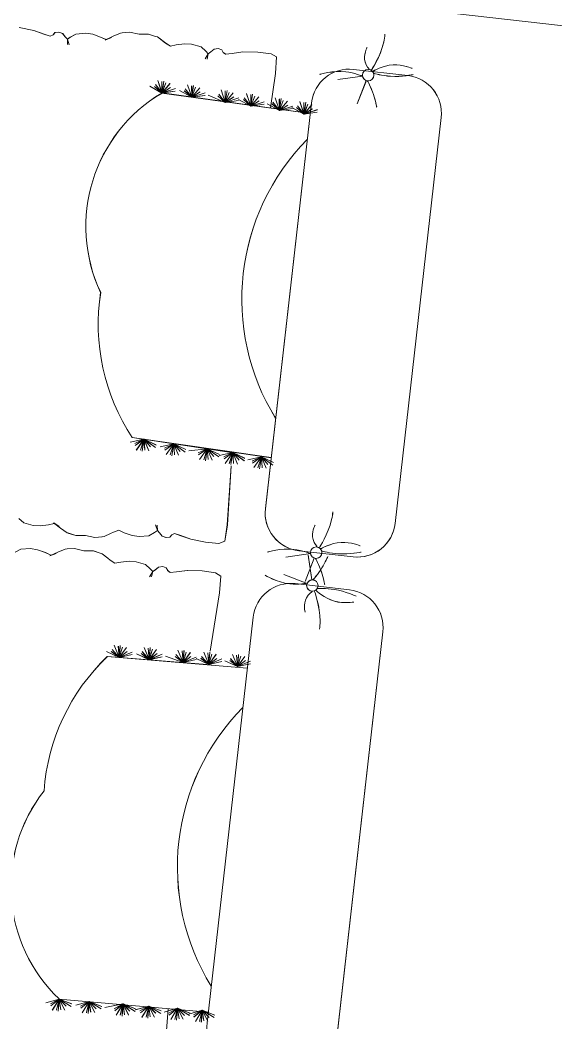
# Model space of a CAD drawing. Header units: millimetres. Extents: x 26282 to 30760, y 1404 to 4574.
# Drawn here: x 29491.4 to 29562, y 3556.4 to 3688.5 of the extents above; entities that cross this region are included whole.
import ezdxf

# ---------------------------------------------------------------- set-up
doc = ezdxf.new("R2010")
doc.units = ezdxf.units.MM
doc.header["$LTSCALE"] = 0.25
doc.layers.add('AB-DUV', color=4, linetype='Continuous', lineweight=50)
doc.layers.add('FURNITURE (3RDF)', color=43, linetype='Continuous', lineweight=20)

# ---------------------------------------------------------------- blocks, each defined once
blk = doc.blocks.new('A$C266E249E')
for p, q in [((141.2, 99.1), (94.6, 71.5)), ((94.2, 58.9), (141.2, 31.3))]:
    blk.add_line(p, q)
blk.add_circle((83.8, 65.6), 12.4)
for points, knots in [([(94.8, 71.2), (94.8, 71.2), (104, 88), (117.3, 101.4), (137.4, 121.6), (165.1, 131.9), (165.1, 131.9)], [0, 0, 0, 0, 1, 1, 1, 2, 2, 2, 2]), ([(71.2, 69.8), (71.2, 69.8), (38.7, 79.9), (12.9, 100.7), (8.3, 104.4), (4.1, 108.3), (0.2, 112.2)], [0, 0, 0, 0, 1, 1, 1, 1.244035, 1.244035, 1.244035, 1.244035]), ([(74, 74.2), (74, 74.2), (74.6, 83.5), (71.2, 91.8), (65.2, 106.7), (48.5, 113.6), (48.5, 113.6)], [0, 0, 0, 0, 1, 1, 1, 2, 2, 2, 2]), ([(70.5, 65.6), (70.5, 65.6), (46.5, 62.6), (27.7, 49.3), (10.4, 37), (0, 17.6), (0, 17.6)], [0, 0, 0, 0, 1, 1, 1, 2, 2, 2, 2]), ([(71.6, 60.4), (71.6, 60.4), (60.9, 45.7), (47.5, 33.4), (29.3, 16.9), (6.9, 5.7), (6.9, 5.7)], [0, 0, 0, 0, 1, 1, 1, 2, 2, 2, 2]), ([(92.6, 56.9), (92.6, 56.9), (95.3, 40.8), (100.8, 25.6), (105.6, 12.4), (112.3, 0), (112.3, 0)], [0, 0, 0, 0, 1, 1, 1, 2, 2, 2, 2])]:
    blk.add_open_spline(points, degree=3, knots=knots)
blk = doc.blocks.new('A$C4A193E75')
for p, q in [((78.1, 158.17), (199, 158.17)), ((172.03, 149.99), (173.18, 150.68)), ((173.47, 150.72), (173.18, 150.68)), ((173.47, 150.72), (174.4, 150.89)), ((174.4, 150.89), (175.64, 150.75)), ((176.91, 150.87), (175.64, 150.75)), ((177.86, 150.68), (176.91, 150.87)), ((178.09, 150.63), (177.86, 150.68)), ((179, 150.12), (178.09, 150.63)), ((139.86, 149.34), (147.06, 149.34)), ((157.2, 147.64), (157.32, 149.83)), ((157.32, 149.83), (158.08, 150.17)), ((158.08, 150.17), (159.83, 150.19)), ((159.83, 150.19), (161.79, 149.98)), ((161.79, 149.98), (163.17, 149.63)), ((163.17, 149.63), (164.01, 149.42)), ((164.01, 149.42), (164.36, 149.63)), ((164.36, 149.63), (164.59, 149.96)), ((164.59, 149.96), (165.07, 150.07)), ((165.07, 150.07), (165.6, 149.93)), ((165.6, 149.93), (165.98, 149.5)), ((165.98, 149.5), (166.3, 149.23)), ((166.3, 149.23), (166.66, 149.54)), ((166.3, 149.23), (166.61, 148.52)), ((166.37, 148.52), (166.3, 149.23)), ((166.66, 149.54), (167.34, 150.01)), ((167.34, 150.01), (168.62, 150.23)), ((168.62, 150.23), (169.55, 150.18)), ((170.61, 149.92), (169.55, 150.18)), ((171.36, 149.67), (170.61, 149.92)), ((171.36, 149.67), (172.03, 149.99)), ((179.99, 149.47), (179, 150.12)), ((179.22, 149.91), (179.99, 149.47)), ((179.22, 149.91), (179.89, 149.58)), ((179.89, 149.58), (180.64, 149.82)), ((180.64, 149.82), (181.71, 150.06)), ((181.71, 150.06), (182.64, 150.09)), ((182.64, 150.09), (183.92, 149.84)), ((183.92, 149.84), (184.59, 149.35)), ((184.59, 149.35), (184.95, 149.03)), ((184.95, 149.03), (185.27, 149.3)), ((185.27, 149.3), (185.65, 149.72)), ((185.65, 149.72), (186.18, 149.85)), ((186.18, 149.85), (186.67, 149.73)), ((186.67, 149.73), (186.89, 149.4)), ((186.89, 149.4), (187.24, 149.18)), ((187.24, 149.18), (188.08, 149.37)), ((188.08, 149.37), (189.46, 149.69)), ((189.46, 149.69), (191.42, 149.86)), ((184.95, 149.03), (184.63, 148.33)), ((184.86, 148.33), (184.95, 149.03)), ((157.36, 143.06), (157.2, 147.64)), ((134.86, 90.57), (134.86, 144.34)), ((152.87, 142.75), (151.97, 144.11)), ((152.06, 144.34), (152.06, 90.57)), ((152.87, 142.75), (152.52, 144.13)), ((152.87, 142.75), (152.82, 144.34)), ((152.87, 142.75), (152.83, 144.07)), ((152.87, 142.75), (153.61, 144.32)), ((152.87, 142.75), (153.06, 144.25)), ((156.14, 142.86), (155.24, 144.22)), ((156.14, 142.86), (155.78, 144.24)), ((156.14, 142.86), (156.08, 144.45)), ((156.14, 142.86), (156.09, 144.19)), ((156.14, 142.86), (156.87, 144.44)), ((156.14, 142.86), (156.32, 144.37)), ((159.94, 143), (159.04, 144.36)), ((159.94, 143), (159.59, 144.38)), ((159.94, 143), (159.89, 144.59)), ((159.94, 143), (159.9, 144.33)), ((159.94, 143), (160.68, 144.58)), ((159.94, 143), (160.13, 144.51)), ((159.94, 143), (160.93, 144.01)), ((163.34, 143.11), (162.33, 143.95)), ((163.34, 143.11), (162.44, 144.47)), ((163.34, 143.11), (162.98, 144.49)), ((163.34, 143.11), (163.28, 144.7)), ((163.34, 143.11), (163.29, 144.43)), ((163.34, 143.11), (164.07, 144.68)), ((163.34, 143.11), (163.53, 144.61)), ((163.34, 143.11), (164.32, 144.12)), ((167.81, 143.29), (166.12, 144.08)), ((167.81, 143.29), (166.79, 144.13)), ((167.81, 143.29), (166.91, 144.65)), ((167.81, 143.29), (167.45, 144.67)), ((167.81, 143.29), (167.75, 144.88)), ((167.81, 143.29), (167.76, 144.61)), ((167.81, 143.29), (168.54, 144.86)), ((167.81, 143.29), (167.99, 144.79)), ((167.81, 143.29), (168.79, 144.3)), ((167.81, 143.29), (168.88, 144.04)), ((167.81, 143.29), (169.5, 143.99)), ((171.76, 143.41), (170.08, 144.19)), ((171.76, 143.41), (170.75, 144.24)), ((171.76, 143.41), (170.86, 144.77)), ((171.76, 143.41), (171.41, 144.79)), ((171.76, 143.41), (171.71, 145)), ((171.76, 143.41), (171.72, 144.73)), ((171.76, 143.41), (172.5, 144.98)), ((171.76, 143.41), (171.95, 144.91)), ((171.76, 143.41), (172.75, 144.42)), ((171.76, 143.41), (172.84, 144.16)), ((171.76, 143.41), (173.46, 144.11)), ((152.87, 142.75), (151.17, 143.2)), ((152.87, 142.75), (151.19, 143.54)), ((152.87, 142.75), (151.86, 143.59)), ((152.06, 142.93), (171.76, 143.41)), ((152.87, 142.75), (153.86, 143.76)), ((152.87, 142.75), (153.95, 143.5)), ((152.87, 142.75), (154.57, 143.45)), ((156.14, 142.86), (154.44, 143.31)), ((156.14, 142.86), (154.45, 143.65)), ((156.14, 142.86), (155.12, 143.7)), ((156.14, 142.86), (157.12, 143.87)), ((156.14, 142.86), (157.21, 143.62)), ((156.14, 142.86), (157.84, 143.56)), ((159.94, 143), (158.24, 143.45)), ((159.94, 143), (158.26, 143.79)), ((159.94, 143), (158.93, 143.84)), ((159.94, 143), (161.02, 143.76)), ((159.94, 143), (161.64, 143.7)), ((163.34, 143.11), (161.64, 143.56)), ((163.34, 143.11), (161.65, 143.9)), ((163.34, 143.11), (164.41, 143.86)), ((163.34, 143.11), (165.68, 143.83)), ((167.81, 143.29), (166.1, 143.74)), ((171.76, 143.41), (170.06, 143.86)), ((152.06, 97.33), (170.55, 97.9)), ((157.36, 97.43), (170.55, 97.9)), ((168.98, 97.84), (167.32, 97.27)), ((168.98, 97.84), (167.35, 96.94)), ((168.98, 97.84), (168.03, 96.94)), ((168.98, 97.84), (168.18, 96.42)), ((168.98, 97.84), (168.72, 96.44)), ((168.98, 97.84), (169.03, 96.52)), ((168.98, 97.84), (169.04, 96.25)), ((168.98, 97.84), (170.04, 96.9)), ((168.98, 97.84), (170.73, 97.27)), ((168.98, 97.84), (169.82, 96.32)), ((168.98, 97.84), (169.27, 96.36)), ((168.98, 97.84), (170.1, 97.17)), ((153.35, 97.28), (151.69, 96.71)), ((153.35, 97.28), (151.73, 96.38)), ((153.35, 97.28), (152.4, 96.38)), ((153.35, 97.28), (152.55, 95.86)), ((153.35, 97.28), (153.1, 95.88)), ((153.35, 97.28), (153.4, 95.96)), ((153.35, 97.28), (153.41, 95.69)), ((153.35, 97.28), (154.41, 96.34)), ((153.35, 97.28), (155.1, 96.71)), ((153.35, 97.28), (154.19, 95.76)), ((153.35, 97.28), (153.65, 95.8)), ((153.35, 97.28), (154.48, 96.61)), ((157.16, 97.41), (155.5, 96.85)), ((157.16, 97.41), (155.53, 96.51)), ((157.16, 97.41), (156.21, 96.51)), ((157.16, 97.41), (156.36, 95.99)), ((157.16, 97.41), (156.91, 96.01)), ((157.16, 97.41), (157.21, 96.09)), ((157.16, 97.41), (157.22, 95.82)), ((157.16, 97.41), (158.22, 96.47)), ((157.16, 97.41), (158.91, 96.84)), ((157.16, 97.41), (158, 95.89)), ((157.16, 97.41), (157.45, 95.93)), ((157.16, 97.41), (158.28, 96.74)), ((160.56, 97.54), (158.89, 96.98)), ((160.56, 97.54), (158.93, 96.64)), ((160.56, 97.54), (159.61, 96.64)), ((160.56, 97.54), (159.75, 96.12)), ((160.56, 97.54), (160.3, 96.14)), ((160.56, 97.54), (160.6, 96.22)), ((160.56, 97.54), (160.61, 95.96)), ((160.56, 97.54), (161.61, 96.6)), ((160.56, 97.54), (162.94, 96.99)), ((160.56, 97.54), (161.4, 96.03)), ((160.56, 97.54), (160.85, 96.06)), ((160.56, 97.54), (161.68, 96.87)), ((165.02, 97.68), (163.36, 97.11)), ((165.02, 97.68), (163.4, 96.78)), ((165.02, 97.68), (164.07, 96.78)), ((165.02, 97.68), (164.22, 96.26)), ((165.02, 97.68), (164.77, 96.28)), ((165.02, 97.68), (166.15, 97)), ((165.02, 97.68), (165.32, 96.19)), ((165.02, 97.68), (165.86, 96.16)), ((165.02, 97.68), (166.77, 97.1)), ((165.02, 97.68), (166.08, 96.74)), ((165.02, 97.68), (165.08, 96.09)), ((165.02, 97.68), (165.07, 96.36)), ((156.8, 87.89), (157.18, 95.67)), ((156.89, 85.7), (156.8, 87.89)), ((163.59, 85.97), (162.74, 85.78)), ((163.93, 85.75), (163.59, 85.97)), ((165.56, 85.85), (165.18, 85.43)), ((165.88, 86.11), (165.56, 85.85)), ((166.2, 86.82), (165.88, 86.11)), ((165.88, 86.11), (165.97, 86.81)), ((166.24, 85.79), (165.88, 86.11)), ((147.06, 85.57), (139.86, 85.57)), ((157.65, 85.34), (156.89, 85.7)), ((159.4, 85.29), (157.65, 85.34)), ((161.36, 85.46), (159.4, 85.29)), ((162.74, 85.78), (161.36, 85.46)), ((164.16, 85.42), (163.93, 85.75)), ((164.64, 85.3), (164.16, 85.42)), ((165.18, 85.43), (164.64, 85.3)), ((166.91, 85.3), (166.24, 85.79)), ((168.19, 85.06), (166.91, 85.3)), ((169.12, 85.09), (168.19, 85.06)), ((170.18, 85.33), (169.12, 85.09)), ((170.94, 85.57), (170.18, 85.33)), ((171.6, 85.24), (170.94, 85.57)), ((171.95, 85.03), (171.6, 85.24)), ((171.95, 85.03), (172.74, 84.52)), ((172.74, 84.52), (173.03, 84.47)), ((177.65, 84.47), (178.57, 84.96)), ((178.57, 84.96), (179.56, 85.59)), ((178.79, 85.16), (179.56, 85.59)), ((179.47, 85.48), (178.79, 85.16)), ((179.47, 85.48), (180.21, 85.22)), ((180.21, 85.22), (181.27, 84.96)), ((182.21, 84.91), (181.27, 84.96)), ((183.49, 85.13), (182.21, 84.91)), ((184.17, 85.61), (183.49, 85.13)), ((173.03, 84.47), (173.95, 84.28)), ((173.95, 84.28), (175.2, 84.4)), ((176.46, 84.25), (175.2, 84.4)), ((177.42, 84.42), (176.46, 84.25)), ((177.42, 84.42), (177.65, 84.47)), ((171.95, 81.74), (172.74, 82.25)), ((172.74, 82.25), (173.03, 82.3)), ((173.03, 82.3), (173.95, 82.49)), ((173.95, 82.49), (175.2, 82.37)), ((176.46, 82.52), (175.2, 82.37)), ((177.42, 82.35), (176.46, 82.52)), ((177.42, 82.35), (177.65, 82.3)), ((177.65, 82.3), (178.57, 81.81)), ((147.06, 81.2), (139.86, 81.2)), ((156.89, 81.08), (156.8, 78.88)), ((157.65, 81.43), (156.89, 81.08)), ((159.4, 81.48), (157.65, 81.43)), ((161.36, 81.31), (159.4, 81.48)), ((162.74, 80.99), (161.36, 81.31)), ((163.59, 80.8), (162.74, 80.99)), ((163.93, 81.02), (163.59, 80.8)), ((164.16, 81.35), (163.93, 81.02)), ((164.64, 81.47), (164.16, 81.35)), ((165.18, 81.34), (164.64, 81.47)), ((165.56, 80.93), (165.18, 81.34)), ((165.88, 80.66), (165.56, 80.93)), ((166.24, 80.98), (165.88, 80.66)), ((165.88, 80.66), (165.97, 79.96)), ((166.2, 79.95), (165.88, 80.66)), ((166.91, 81.47), (166.24, 80.98)), ((168.19, 81.71), (166.91, 81.47)), ((169.12, 81.68), (168.19, 81.71)), ((170.18, 81.44), (169.12, 81.68)), ((170.94, 81.2), (170.18, 81.44)), ((171.6, 81.54), (170.94, 81.2)), ((171.95, 81.74), (171.6, 81.54)), ((178.57, 81.81), (179.56, 81.18)), ((179.47, 81.29), (178.79, 81.61)), ((178.79, 81.61), (179.56, 81.18)), ((179.47, 81.29), (180.21, 81.55)), ((180.21, 81.55), (181.27, 81.81)), ((182.21, 81.86), (181.27, 81.81)), ((183.49, 81.64), (182.21, 81.86)), ((184.17, 81.16), (183.49, 81.64)), ((156.8, 78.88), (157.18, 71.1)), ((134.86, 76.2), (134.86, 22.43)), ((152.06, 22.43), (152.06, 76.2)), ((153.35, 69.49), (151.69, 70.06)), ((153.35, 69.49), (151.73, 70.39)), ((153.35, 69.49), (152.4, 70.39)), ((153.35, 69.49), (152.55, 70.91)), ((153.35, 69.49), (153.1, 70.89)), ((153.35, 69.49), (153.41, 71.08)), ((153.35, 69.49), (154.19, 71.01)), ((153.35, 69.49), (153.65, 70.97)), ((153.35, 69.49), (153.4, 70.81)), ((153.35, 69.49), (154.41, 70.43)), ((153.35, 69.49), (154.48, 70.17)), ((153.35, 69.49), (155.1, 70.07)), ((157.16, 69.36), (155.53, 70.26)), ((157.16, 69.36), (156.21, 70.26)), ((157.16, 69.36), (156.36, 70.78)), ((157.16, 69.36), (156.91, 70.76)), ((157.16, 69.36), (157.22, 70.95)), ((157.16, 69.36), (158, 70.88)), ((157.16, 69.36), (157.45, 70.84)), ((157.16, 69.36), (157.21, 70.68)), ((157.16, 69.36), (158.22, 70.3)), ((157.16, 69.36), (158.28, 70.03)), ((160.56, 69.23), (158.93, 70.13)), ((160.56, 69.23), (159.61, 70.13)), ((160.56, 69.23), (159.75, 70.65)), ((160.56, 69.23), (160.3, 70.63)), ((160.56, 69.23), (160.61, 70.82)), ((160.56, 69.23), (161.4, 70.75)), ((160.56, 69.23), (160.85, 70.71)), ((160.56, 69.23), (160.6, 70.55)), ((160.56, 69.23), (161.61, 70.17)), ((165.02, 69.09), (163.4, 69.99)), ((165.02, 69.09), (164.07, 70)), ((165.02, 69.09), (164.22, 70.51)), ((165.02, 69.09), (164.77, 70.49)), ((165.02, 69.09), (165.08, 70.68)), ((165.02, 69.09), (165.86, 70.61)), ((165.02, 69.09), (165.32, 70.58)), ((165.02, 69.09), (165.07, 70.41)), ((165.02, 69.09), (166.08, 70.03)), ((168.98, 68.93), (168.18, 70.35)), ((168.98, 68.93), (168.72, 70.33)), ((168.98, 68.93), (169.04, 70.52)), ((168.98, 68.93), (169.82, 70.45)), ((168.98, 68.93), (169.27, 70.41)), ((168.98, 68.93), (169.03, 70.25)), ((152.06, 69.44), (170.55, 68.87)), ((157.16, 69.36), (155.5, 69.93)), ((157.16, 69.36), (158.91, 69.93)), ((157.36, 69.34), (170.55, 68.87)), ((160.56, 69.23), (158.89, 69.79)), ((160.56, 69.23), (161.68, 69.9)), ((160.56, 69.23), (162.94, 69.78)), ((165.02, 69.09), (163.36, 69.66)), ((165.02, 69.09), (166.15, 69.77)), ((165.02, 69.09), (166.77, 69.67)), ((168.98, 68.93), (167.32, 69.5)), ((168.98, 68.93), (167.35, 69.83)), ((168.98, 68.93), (168.03, 69.83)), ((168.98, 68.93), (170.04, 69.87)), ((168.98, 68.93), (170.1, 69.61)), ((168.98, 68.93), (170.73, 69.51)), ((152.87, 24.02), (151.17, 23.57)), ((152.87, 24.02), (151.19, 23.23)), ((152.87, 24.02), (151.86, 23.18)), ((152.87, 24.02), (151.97, 22.66)), ((152.06, 23.84), (171.76, 23.36)), ((152.87, 24.02), (152.52, 22.64)), ((152.87, 24.02), (152.82, 22.43)), ((152.87, 24.02), (152.83, 22.7)), ((152.87, 24.02), (153.95, 23.27)), ((152.87, 24.02), (153.06, 22.52)), ((152.87, 24.02), (153.61, 22.45)), ((152.87, 24.02), (154.57, 23.32)), ((152.87, 24.02), (153.86, 23.01)), ((156.14, 23.91), (154.44, 23.46)), ((156.14, 23.91), (154.45, 23.12)), ((156.14, 23.91), (155.12, 23.07)), ((156.14, 23.91), (155.24, 22.55)), ((156.14, 23.91), (155.78, 22.53)), ((156.14, 23.91), (156.08, 22.32)), ((156.14, 23.91), (156.09, 22.58)), ((156.14, 23.91), (157.12, 22.9)), ((156.14, 23.91), (157.84, 23.21)), ((156.14, 23.91), (156.87, 22.33)), ((156.14, 23.91), (156.32, 22.4)), ((156.14, 23.91), (157.21, 23.15)), ((159.94, 23.77), (158.24, 23.32)), ((159.94, 23.77), (158.26, 22.98)), ((159.94, 23.77), (158.93, 22.93)), ((159.94, 23.77), (159.04, 22.41)), ((159.94, 23.77), (159.59, 22.39)), ((159.94, 23.77), (159.89, 22.18)), ((159.94, 23.77), (159.9, 22.44)), ((159.94, 23.77), (160.93, 22.76)), ((159.94, 23.77), (161.64, 23.07)), ((159.94, 23.77), (160.68, 22.19)), ((159.94, 23.77), (160.13, 22.26)), ((159.94, 23.77), (161.02, 23.01)), ((157.36, 23.71), (157.2, 19.13)), ((163.34, 23.66), (161.64, 23.21)), ((163.34, 23.66), (161.65, 22.87)), ((163.34, 23.66), (162.33, 22.82)), ((163.34, 23.66), (162.44, 22.3)), ((163.34, 23.66), (162.98, 22.28)), ((163.34, 23.66), (163.28, 22.07)), ((163.34, 23.66), (163.29, 22.34)), ((163.34, 23.66), (164.32, 22.65)), ((163.34, 23.66), (165.68, 22.94)), ((163.34, 23.66), (164.07, 22.09)), ((163.34, 23.66), (163.53, 22.16)), ((163.34, 23.66), (164.41, 22.91)), ((167.81, 23.48), (166.1, 23.03)), ((167.81, 23.48), (166.12, 22.69)), ((167.81, 23.48), (166.79, 22.64)), ((167.81, 23.48), (166.91, 22.12)), ((167.81, 23.48), (167.45, 22.1)), ((167.81, 23.48), (167.75, 21.89)), ((167.81, 23.48), (167.76, 22.16)), ((167.81, 23.48), (168.88, 22.73)), ((167.81, 23.48), (167.99, 21.98)), ((167.81, 23.48), (168.54, 21.91)), ((167.81, 23.48), (169.5, 22.78)), ((167.81, 23.48), (168.79, 22.47)), ((171.76, 23.36), (170.06, 22.91)), ((171.76, 23.36), (170.08, 22.58)), ((171.76, 23.36), (170.75, 22.53)), ((171.76, 23.36), (170.86, 22)), ((171.76, 23.36), (171.41, 21.98)), ((171.76, 23.36), (171.71, 21.77)), ((171.76, 23.36), (171.72, 22.04)), ((171.76, 23.36), (172.75, 22.35)), ((171.76, 23.36), (173.46, 22.66)), ((171.76, 23.36), (172.5, 21.79)), ((171.76, 23.36), (171.95, 21.86)), ((171.76, 23.36), (172.84, 22.61))]:
    blk.add_line(p, q)
for centre, radius, start, end in [((139.86, 144.34), 5, 90, 180), ((147.06, 144.34), 5, 0, 90), ((159.5, 127.13), 20.38, 328.271, 53.0046), ((128.54, 121.01), 29.91, 321.8469, 38.1531), ((149.81, 115.26), 27.05, 320.0638, 2.4534), ((139.86, 90.57), 5, 180, 270), ((147.06, 90.57), 5, 270, 0), ((139.86, 76.2), 5, 90, 180), ((147.06, 76.2), 5, 0, 90), ((149.81, 51.51), 27.05, 357.5466, 39.9362), ((128.54, 45.76), 29.91, 321.8469, 38.1531), ((159.5, 39.64), 20.38, 306.9954, 31.729), ((147.06, 22.43), 5, 270, 0)]:
    blk.add_arc(centre, radius, start, end)
at = {"yscale": 0.0607998452222824, "zscale": 0.0607998452222824}
for p, xscale, rotation in [((138.63, 149.6), 0.0607998452222824, 315.0000000000002), ((138.35, 86.35), 0.0607998452222824, 315.0000000000002), ((138.35, 80.42), -0.0607998452222824, 224.9999999999999), ((138.63, 17.18), -0.0607998452222824, 224.9999999999999)]:
    blk.add_blockref('A$C266E249E', p, dxfattribs=dict(at, xscale=xscale, rotation=rotation))
blk = doc.blocks.new('ODA215')
at = {"layer": 'FURNITURE (3RDF)', "extrusion": (0, 0, -1), "zscale": -0.9999999999999998, "rotation": 269.9936162940661}
blk.add_blockref('A$C4A193E75', (-83.17, -0.99), dxfattribs=at)
blk = doc.blocks.new('A$C187D15ED')
at = {"layer": 'FURNITURE (3RDF)', "rotation": 263.5167870217314}
blk.add_blockref('ODA215', (10104.58, 3394.48, 0), dxfattribs=at)

msp = doc.modelspace()

# ---------------------------------------------------------------- block references
at = {"layer": 'AB-DUV', "ltscale": 100}
msp.add_blockref('A$C187D15ED', (19570.424, 205.028, 5.126), dxfattribs=at)

# ---------------------------------------------------------------- next in the draw order: linework, layer by layer
at = {"layer": 'FURNITURE (3RDF)'}
for p, q in [((29604.86, 3682.953, 5.126), (29484.737, 3696.591, 5.126)), ((29493.255, 3687.084, 5.126), (29491.329, 3687.476, 5.126)), ((29494.59, 3686.61, 5.126), (29493.255, 3687.084, 5.126)), ((29495.407, 3686.327, 5.126), (29494.59, 3686.61, 5.126)), ((29495.777, 3686.509, 5.126), (29495.407, 3686.327, 5.126)), ((29496.039, 3686.807, 5.126), (29495.777, 3686.509, 5.126)), ((29496.532, 3686.872, 5.126), (29496.039, 3686.807, 5.126)), ((29497.048, 3686.685, 5.126), (29496.532, 3686.872, 5.126)), ((29497.378, 3686.227, 5.126), (29497.048, 3686.685, 5.126)), ((29498.786, 3686.612, 5.126), (29498.059, 3686.201, 5.126)), ((29500.079, 3686.71, 5.126), (29498.786, 3686.612, 5.126)), ((29501.004, 3686.576, 5.126), (29500.079, 3686.71, 5.126)), ((29502.035, 3686.221, 5.126), (29501.004, 3686.576, 5.126)), ((29503.703, 3686.329, 5.126), (29504.661, 3686.734, 5.126)), ((29504.661, 3686.734, 5.126), (29504.894, 3686.76, 5.126)), ((29504.894, 3686.76, 5.126), (29505.865, 3686.839, 5.126)), ((29505.865, 3686.839, 5.126), (29507.114, 3686.579, 5.126)), ((29508.362, 3686.581, 5.126), (29507.114, 3686.579, 5.126)), ((29509.259, 3686.31, 5.126), (29508.362, 3686.581, 5.126)), ((29497.667, 3685.924, 5.126), (29497.378, 3686.227, 5.126)), ((29498.059, 3686.201, 5.126), (29497.667, 3685.924, 5.126)), ((29497.676, 3685.218, 5.126), (29497.667, 3685.924, 5.126)), ((29497.667, 3685.924, 5.126), (29497.906, 3685.189, 5.126)), ((29502.754, 3685.894, 5.126), (29502.035, 3686.221, 5.126)), ((29502.647, 3685.798, 5.126), (29503.703, 3686.329, 5.126)), ((29503.454, 3686.152, 5.126), (29502.647, 3685.798, 5.126)), ((29503.454, 3686.152, 5.126), (29502.754, 3685.894, 5.126)), ((29509.259, 3686.31, 5.126), (29509.551, 3686.23, 5.126)), ((29510.61, 3685.415, 5.126), (29509.551, 3686.23, 5.126)), ((29511.24, 3685.02, 5.126), (29510.61, 3685.415, 5.126)), ((29511.24, 3685.02, 5.126), (29512.013, 3685.193, 5.126)), ((29512.013, 3685.193, 5.126), (29513.096, 3685.331, 5.126)), ((29514.03, 3685.273, 5.126), (29513.096, 3685.331, 5.126)), ((29515.274, 3684.913, 5.126), (29514.03, 3685.273, 5.126)), ((29515.898, 3684.363, 5.126), (29515.274, 3684.913, 5.126)), ((29516.223, 3684.013, 5.126), (29515.834, 3683.347, 5.126)), ((29516.223, 3684.013, 5.126), (29515.898, 3684.363, 5.126)), ((29516.065, 3683.319, 5.126), (29516.223, 3684.013, 5.126)), ((29516.569, 3684.251, 5.126), (29516.223, 3684.013, 5.126)), ((29516.989, 3684.632, 5.126), (29516.569, 3684.251, 5.126)), ((29517.534, 3684.709, 5.126), (29516.989, 3684.632, 5.126)), ((29518.002, 3684.545, 5.126), (29517.534, 3684.709, 5.126)), ((29518.196, 3684.2, 5.126), (29518.002, 3684.545, 5.126)), ((29518.519, 3683.946, 5.126), (29518.196, 3684.2, 5.126)), ((29519.378, 3684.057, 5.126), (29518.519, 3683.946, 5.126)), ((29520.784, 3684.249, 5.126), (29519.378, 3684.057, 5.126)), ((29522.751, 3684.239, 5.126), (29520.784, 3684.249, 5.126)), ((29524.491, 3684.025, 5.126), (29522.751, 3684.239, 5.126)), ((29525.214, 3683.602, 5.126), (29524.491, 3684.025, 5.126)), ((29525.083, 3681.41, 5.126), (29525.214, 3683.602, 5.126)), ((29524.406, 3676.876, 5.126), (29525.083, 3681.41, 5.126)), ((29542.506, 3681.146, 5.126), (29535.352, 3681.959, 5.126)), ((29510.133, 3678.848, 5.126), (29509.268, 3679.964, 5.126)), ((29510.133, 3678.848, 5.126), (29509.584, 3680.495, 5.126)), ((29510.133, 3678.848, 5.126), (29510.117, 3680.363, 5.126)), ((29510.133, 3678.848, 5.126), (29510.368, 3680.421, 5.126)), ((29510.133, 3678.848, 5.126), (29510.641, 3680.179, 5.126)), ((29510.133, 3678.848, 5.126), (29510.328, 3680.159, 5.126)), ((29510.133, 3678.848, 5.126), (29511.182, 3680.099, 5.126)), ((29514.052, 3678.283, 5.126), (29513.504, 3679.93, 5.126)), ((29533.29, 3680.628, 5.126), (29536.549, 3681.075, 5.126)), ((29537.045, 3680.493, 5.126), (29535.858, 3677.403, 5.126)), ((29510.133, 3678.848, 5.126), (29508.524, 3679.734, 5.126)), ((29510.133, 3678.848, 5.126), (29509.153, 3679.719, 5.126)), ((29510.133, 3678.848, 5.126), (29511.233, 3679.565, 5.126)), ((29510.133, 3678.848, 5.126), (29511.898, 3679.44, 5.126)), ((29510.133, 3678.848, 5.126), (29511.874, 3679.102, 5.126)), ((29529.661, 3676.15, 5.126), (29510.133, 3678.848, 5.126)), ((29514.052, 3678.283, 5.126), (29512.443, 3679.169, 5.126)), ((29514.052, 3678.283, 5.126), (29513.072, 3679.154, 5.126)), ((29514.052, 3678.283, 5.126), (29513.188, 3679.4, 5.126)), ((29514.052, 3678.283, 5.126), (29514.036, 3679.798, 5.126)), ((29514.052, 3678.283, 5.126), (29514.287, 3679.856, 5.126)), ((29514.052, 3678.283, 5.126), (29514.561, 3679.615, 5.126)), ((29514.052, 3678.283, 5.126), (29514.248, 3679.594, 5.126)), ((29514.052, 3678.283, 5.126), (29515.101, 3679.534, 5.126)), ((29514.052, 3678.283, 5.126), (29515.153, 3679.001, 5.126)), ((29514.052, 3678.283, 5.126), (29515.818, 3678.875, 5.126)), ((29518.47, 3677.602, 5.126), (29516.23, 3678.582, 5.126)), ((29518.47, 3677.602, 5.126), (29517.606, 3678.718, 5.126)), ((29518.47, 3677.602, 5.126), (29517.922, 3679.249, 5.126)), ((29518.47, 3677.602, 5.126), (29518.454, 3679.117, 5.126)), ((29518.47, 3677.602, 5.126), (29518.705, 3679.175, 5.126)), ((29518.47, 3677.602, 5.126), (29518.979, 3678.933, 5.126)), ((29518.47, 3677.602, 5.126), (29518.666, 3678.913, 5.126)), ((29518.47, 3677.602, 5.126), (29519.519, 3678.853, 5.126)), ((29521.832, 3677.112, 5.126), (29521.283, 3678.759, 5.126)), ((29521.832, 3677.112, 5.126), (29521.816, 3678.627, 5.126)), ((29521.832, 3677.112, 5.126), (29522.067, 3678.685, 5.126)), ((29514.052, 3678.283, 5.126), (29515.794, 3678.537, 5.126)), ((29518.47, 3677.602, 5.126), (29517.49, 3678.473, 5.126)), ((29518.47, 3677.602, 5.126), (29519.571, 3678.319, 5.126)), ((29518.47, 3677.602, 5.126), (29520.236, 3678.194, 5.126)), ((29518.47, 3677.602, 5.126), (29520.212, 3677.856, 5.126)), ((29521.832, 3677.112, 5.126), (29520.223, 3677.998, 5.126)), ((29521.832, 3677.112, 5.126), (29520.852, 3677.983, 5.126)), ((29521.832, 3677.112, 5.126), (29520.967, 3678.228, 5.126)), ((29521.832, 3677.112, 5.126), (29522.34, 3678.443, 5.126)), ((29521.832, 3677.112, 5.126), (29522.027, 3678.422, 5.126)), ((29521.832, 3677.112, 5.126), (29522.881, 3678.363, 5.126)), ((29521.832, 3677.112, 5.126), (29522.932, 3677.829, 5.126)), ((29521.832, 3677.112, 5.126), (29523.597, 3677.704, 5.126)), ((29521.832, 3677.112, 5.126), (29523.573, 3677.366, 5.126)), ((29529.82, 3677.554, 5.126), (29523.754, 3624.123, 5.126)), ((29525.599, 3676.545, 5.126), (29523.99, 3677.43, 5.126)), ((29525.599, 3676.545, 5.126), (29524.619, 3677.415, 5.126)), ((29525.599, 3676.545, 5.126), (29524.735, 3677.661, 5.126)), ((29525.599, 3676.545, 5.126), (29525.051, 3678.192, 5.126)), ((29525.599, 3676.545, 5.126), (29525.583, 3678.059, 5.126)), ((29525.599, 3676.545, 5.126), (29525.834, 3678.117, 5.126)), ((29525.599, 3676.545, 5.126), (29526.108, 3677.876, 5.126)), ((29525.599, 3676.545, 5.126), (29525.795, 3677.855, 5.126)), ((29525.599, 3676.545, 5.126), (29526.648, 3677.795, 5.126)), ((29525.599, 3676.545, 5.126), (29526.7, 3677.262, 5.126)), ((29528.828, 3676.063, 5.126), (29528.28, 3677.71, 5.126)), ((29528.828, 3676.063, 5.126), (29528.812, 3677.578, 5.126)), ((29528.828, 3676.063, 5.126), (29529.063, 3677.636, 5.126)), ((29528.828, 3676.063, 5.126), (29529.337, 3677.395, 5.126)), ((29528.828, 3676.063, 5.126), (29529.024, 3677.374, 5.126)), ((29528.828, 3676.063, 5.126), (29529.877, 3677.314, 5.126)), ((29525.599, 3676.545, 5.126), (29527.365, 3677.136, 5.126)), ((29525.599, 3676.545, 5.126), (29527.341, 3676.798, 5.126)), ((29528.828, 3676.063, 5.126), (29527.219, 3676.949, 5.126)), ((29528.828, 3676.063, 5.126), (29527.848, 3676.934, 5.126)), ((29528.828, 3676.063, 5.126), (29527.964, 3677.179, 5.126)), ((29528.828, 3676.063, 5.126), (29529.929, 3676.781, 5.126)), ((29528.828, 3676.063, 5.126), (29530.594, 3676.655, 5.126)), ((29528.828, 3676.063, 5.126), (29530.57, 3676.317, 5.126)), ((29540.845, 3622.182, 5.126), (29546.91, 3675.614, 5.126)), ((29507.758, 3633.259, 5.126), (29505.961, 3632.883, 5.126)), ((29519.262, 3631.54, 5.126), (29506.205, 3633.491, 5.126)), ((29524.517, 3630.839, 5.126), (29506.205, 3633.491, 5.126)), ((29507.758, 3633.259, 5.126), (29506.567, 3632.713, 5.126)), ((29507.758, 3633.259, 5.126), (29506.605, 3632.445, 5.126)), ((29507.758, 3633.259, 5.126), (29506.752, 3631.845, 5.126)), ((29507.758, 3633.259, 5.126), (29507.3, 3631.815, 5.126)), ((29507.758, 3633.259, 5.126), (29507.523, 3631.687, 5.126)), ((29507.758, 3633.259, 5.126), (29507.562, 3631.949, 5.126)), ((29507.758, 3633.259, 5.126), (29508.601, 3632.252, 5.126)), ((29507.758, 3633.259, 5.126), (29507.856, 3631.837, 5.126)), ((29507.758, 3633.259, 5.126), (29509.349, 3632.508, 5.126)), ((29507.758, 3633.259, 5.126), (29508.396, 3631.757, 5.126)), ((29507.758, 3633.259, 5.126), (29509.274, 3632.177, 5.126)), ((29511.672, 3632.653, 5.126), (29509.874, 3632.277, 5.126)), ((29511.672, 3632.653, 5.126), (29510.48, 3632.107, 5.126)), ((29511.672, 3632.653, 5.126), (29510.519, 3631.839, 5.126)), ((29511.672, 3632.653, 5.126), (29510.666, 3631.239, 5.126)), ((29511.672, 3632.653, 5.126), (29511.214, 3631.209, 5.126)), ((29511.672, 3632.653, 5.126), (29511.437, 3631.081, 5.126)), ((29511.672, 3632.653, 5.126), (29511.476, 3631.343, 5.126)), ((29511.672, 3632.653, 5.126), (29513.187, 3631.571, 5.126)), ((29511.672, 3632.653, 5.126), (29512.309, 3631.151, 5.126)), ((29511.672, 3632.653, 5.126), (29513.263, 3631.902, 5.126)), ((29511.672, 3632.653, 5.126), (29511.769, 3631.232, 5.126)), ((29511.672, 3632.653, 5.126), (29512.515, 3631.646, 5.126)), ((29516.096, 3632.013, 5.126), (29513.667, 3631.731, 5.126)), ((29516.096, 3632.013, 5.126), (29514.904, 3631.467, 5.126)), ((29516.096, 3632.013, 5.126), (29514.943, 3631.199, 5.126)), ((29516.096, 3632.013, 5.126), (29515.09, 3630.599, 5.126)), ((29516.096, 3632.013, 5.126), (29515.638, 3630.569, 5.126)), ((29516.096, 3632.013, 5.126), (29515.861, 3630.441, 5.126)), ((29516.096, 3632.013, 5.126), (29515.9, 3630.703, 5.126)), ((29516.096, 3632.013, 5.126), (29516.939, 3631.006, 5.126)), ((29516.096, 3632.013, 5.126), (29516.193, 3630.591, 5.126)), ((29516.096, 3632.013, 5.126), (29517.687, 3631.262, 5.126)), ((29516.096, 3632.013, 5.126), (29516.733, 3630.511, 5.126)), ((29516.096, 3632.013, 5.126), (29517.611, 3630.931, 5.126)), ((29519.454, 3631.499, 5.126), (29517.656, 3631.123, 5.126)), ((29519.454, 3631.499, 5.126), (29518.262, 3630.953, 5.126)), ((29519.454, 3631.499, 5.126), (29518.301, 3630.685, 5.126)), ((29519.454, 3631.499, 5.126), (29518.448, 3630.085, 5.126)), ((29519.454, 3631.499, 5.126), (29518.996, 3630.055, 5.126)), ((29519.454, 3631.499, 5.126), (29519.219, 3629.927, 5.126)), ((29519.454, 3631.499, 5.126), (29519.258, 3630.189, 5.126)), ((29519.454, 3631.499, 5.126), (29520.297, 3630.492, 5.126)), ((29519.454, 3631.499, 5.126), (29519.551, 3630.077, 5.126)), ((29519.454, 3631.499, 5.126), (29521.045, 3630.748, 5.126)), ((29519.454, 3631.499, 5.126), (29520.091, 3629.997, 5.126)), ((29519.454, 3631.499, 5.126), (29520.969, 3630.417, 5.126)), ((29518.737, 3621.997, 5.126), (29519.239, 3629.77, 5.126)), ((29523.222, 3630.94, 5.126), (29521.425, 3630.564, 5.126)), ((29523.222, 3630.94, 5.126), (29522.031, 3630.394, 5.126)), ((29523.222, 3630.94, 5.126), (29522.07, 3630.126, 5.126)), ((29523.222, 3630.94, 5.126), (29522.217, 3629.526, 5.126)), ((29523.222, 3630.94, 5.126), (29522.764, 3629.496, 5.126)), ((29523.222, 3630.94, 5.126), (29522.987, 3629.368, 5.126)), ((29523.222, 3630.94, 5.126), (29523.027, 3629.63, 5.126)), ((29523.222, 3630.94, 5.126), (29524.066, 3629.933, 5.126)), ((29523.222, 3630.94, 5.126), (29523.32, 3629.519, 5.126)), ((29523.222, 3630.94, 5.126), (29524.814, 3630.189, 5.126)), ((29523.222, 3630.94, 5.126), (29523.86, 3629.438, 5.126)), ((29523.222, 3630.94, 5.126), (29524.738, 3629.858, 5.126)), ((29491.289, 3622.817, 5.126), (29491.913, 3622.267, 5.126)), ((29491.913, 3622.267, 5.126), (29493.157, 3621.907, 5.126)), ((29493.157, 3621.907, 5.126), (29494.091, 3621.849, 5.126)), ((29495.174, 3621.987, 5.126), (29494.091, 3621.849, 5.126)), ((29495.947, 3622.16, 5.126), (29495.174, 3621.987, 5.126)), ((29496.577, 3621.765, 5.126), (29495.863, 3622.28, 5.126)), ((29496.783, 3621.544, 5.126), (29495.863, 3622.28, 5.126)), ((29495.947, 3622.16, 5.126), (29496.577, 3621.765, 5.126)), ((29509.281, 3621.991, 5.126), (29509.52, 3621.256, 5.126)), ((29509.52, 3621.256, 5.126), (29509.511, 3621.962, 5.126)), ((29518.402, 3619.826, 5.126), (29518.737, 3621.997, 5.126)), ((29497.634, 3620.95, 5.126), (29496.783, 3621.544, 5.126)), ((29497.858, 3620.878, 5.126), (29497.634, 3620.95, 5.126)), ((29497.858, 3620.878, 5.126), (29498.79, 3620.603, 5.126)), ((29498.79, 3620.603, 5.126), (29500.067, 3620.602, 5.126)), ((29501.287, 3620.346, 5.126), (29500.067, 3620.602, 5.126)), ((29502.524, 3620.446, 5.126), (29502.223, 3620.429, 5.126)), ((29503.365, 3620.866, 5.126), (29502.524, 3620.446, 5.126)), ((29503.365, 3620.866, 5.126), (29503.733, 3621.028, 5.126)), ((29503.733, 3621.028, 5.126), (29504.433, 3621.286, 5.126)), ((29504.433, 3621.286, 5.126), (29505.152, 3620.959, 5.126)), ((29505.152, 3620.959, 5.126), (29506.183, 3620.604, 5.126)), ((29506.183, 3620.604, 5.126), (29507.108, 3620.47, 5.126)), ((29507.108, 3620.47, 5.126), (29508.401, 3620.568, 5.126)), ((29508.401, 3620.568, 5.126), (29509.128, 3620.979, 5.126)), ((29509.128, 3620.979, 5.126), (29509.52, 3621.256, 5.126)), ((29509.52, 3621.256, 5.126), (29509.808, 3620.953, 5.126)), ((29509.808, 3620.953, 5.126), (29510.139, 3620.495, 5.126)), ((29510.139, 3620.495, 5.126), (29510.655, 3620.308, 5.126)), ((29511.148, 3620.373, 5.126), (29511.41, 3620.671, 5.126)), ((29511.41, 3620.671, 5.126), (29511.78, 3620.853, 5.126)), ((29511.78, 3620.853, 5.126), (29512.597, 3620.57, 5.126)), ((29512.597, 3620.57, 5.126), (29513.932, 3620.096, 5.126)), ((29502.223, 3620.429, 5.126), (29501.287, 3620.346, 5.126)), ((29510.655, 3620.308, 5.126), (29511.148, 3620.373, 5.126)), ((29513.932, 3620.096, 5.126), (29515.858, 3619.704, 5.126)), ((29515.858, 3619.704, 5.126), (29517.605, 3619.559, 5.126)), ((29517.605, 3619.559, 5.126), (29518.402, 3619.826, 5.126)), ((29490.787, 3618.399, 5.126), (29491.519, 3618.795, 5.126)), ((29491.519, 3618.795, 5.126), (29492.812, 3618.867, 5.126)), ((29492.812, 3618.867, 5.126), (29493.735, 3618.714, 5.126)), ((29494.76, 3618.337, 5.126), (29493.735, 3618.714, 5.126)), ((29495.474, 3617.995, 5.126), (29494.76, 3618.337, 5.126)), ((29496.427, 3618.408, 5.126), (29495.365, 3617.896, 5.126)), ((29496.177, 3618.238, 5.126), (29495.365, 3617.896, 5.126)), ((29495.474, 3617.995, 5.126), (29496.177, 3618.238, 5.126)), ((29497.39, 3618.796, 5.126), (29496.427, 3618.408, 5.126)), ((29497.623, 3618.816, 5.126), (29497.39, 3618.796, 5.126)), ((29497.623, 3618.816, 5.126), (29498.594, 3618.875, 5.126)), ((29498.594, 3618.875, 5.126), (29499.839, 3618.59, 5.126)), ((29501.085, 3618.566, 5.126), (29499.839, 3618.59, 5.126)), ((29501.978, 3618.275, 5.126), (29501.085, 3618.566, 5.126)), ((29502.268, 3618.191, 5.126), (29501.978, 3618.275, 5.126)), ((29502.994, 3617.593, 5.126), (29502.268, 3618.191, 5.126)), ((29526.431, 3617.757, 5.126), (29529.691, 3618.204, 5.126)), ((29528.158, 3618.59, 5.126), (29535.312, 3617.778, 5.126)), ((29529.86, 3614.742, 5.126), (29529.395, 3618.02, 5.126)), ((29502.994, 3617.593, 5.126), (29503.315, 3617.352, 5.126)), ((29503.315, 3617.352, 5.126), (29503.94, 3616.944, 5.126)), ((29503.94, 3616.944, 5.126), (29504.714, 3617.102, 5.126)), ((29504.714, 3617.102, 5.126), (29505.798, 3617.217, 5.126)), ((29505.798, 3617.217, 5.126), (29506.73, 3617.14, 5.126)), ((29506.73, 3617.14, 5.126), (29507.968, 3616.754, 5.126)), ((29507.968, 3616.754, 5.126), (29508.584, 3616.191, 5.126)), ((29509.678, 3616.437, 5.126), (29510.223, 3616.503, 5.126)), ((29510.223, 3616.503, 5.126), (29510.689, 3616.329, 5.126)), ((29530.187, 3617.622, 5.126), (29528.999, 3614.531, 5.126)), ((29508.507, 3615.171, 5.126), (29508.904, 3615.833, 5.126)), ((29508.584, 3616.191, 5.126), (29508.904, 3615.833, 5.126)), ((29508.904, 3615.833, 5.126), (29508.737, 3615.147, 5.126)), ((29508.904, 3615.833, 5.126), (29509.254, 3616.064, 5.126)), ((29509.254, 3616.064, 5.126), (29509.678, 3616.437, 5.126)), ((29510.689, 3616.329, 5.126), (29510.878, 3615.98, 5.126)), ((29510.878, 3615.98, 5.126), (29511.197, 3615.719, 5.126)), ((29511.197, 3615.719, 5.126), (29512.057, 3615.812, 5.126)), ((29512.057, 3615.812, 5.126), (29513.464, 3615.975, 5.126)), ((29513.464, 3615.975, 5.126), (29515.429, 3615.925, 5.126)), ((29515.429, 3615.925, 5.126), (29517.164, 3615.674, 5.126)), ((29517.164, 3615.674, 5.126), (29517.881, 3615.235, 5.126)), ((29517.881, 3615.235, 5.126), (29517.721, 3613.045, 5.126)), ((29526.169, 3615.452, 5.126), (29529.246, 3614.286, 5.126)), ((29527.666, 3614.253, 5.126), (29534.82, 3613.441, 5.126)), ((29517.721, 3613.045, 5.126), (29516.467, 3605.358, 5.126)), ((29516.068, 3556.417, 5.126), (29522.134, 3609.849, 5.126)), ((29539.224, 3607.909, 5.126), (29533.158, 3554.477, 5.126)), ((29504.497, 3604.53, 5.126), (29503.833, 3606.134, 5.126)), ((29504.497, 3604.53, 5.126), (29504.374, 3606.04, 5.126)), ((29504.497, 3604.53, 5.126), (29504.62, 3606.115, 5.126)), ((29504.497, 3604.53, 5.126), (29502.829, 3605.3, 5.126)), ((29516.093, 3603.627, 5.126), (29502.931, 3604.652, 5.126)), ((29521.371, 3603.132, 5.126), (29502.931, 3604.652, 5.126)), ((29504.497, 3604.53, 5.126), (29503.458, 3605.329, 5.126)), ((29504.497, 3604.53, 5.126), (29503.556, 3605.583, 5.126)), ((29504.497, 3604.53, 5.126), (29504.91, 3605.894, 5.126)), ((29504.497, 3604.53, 5.126), (29505.455, 3605.852, 5.126)), ((29504.497, 3604.53, 5.126), (29504.6, 3605.851, 5.126)), ((29504.497, 3604.53, 5.126), (29505.544, 3605.323, 5.126)), ((29504.497, 3604.53, 5.126), (29506.216, 3605.245, 5.126)), ((29504.497, 3604.53, 5.126), (29506.216, 3604.906, 5.126)), ((29508.446, 3604.243, 5.126), (29506.779, 3605.013, 5.126)), ((29508.446, 3604.243, 5.126), (29507.407, 3605.043, 5.126)), ((29508.446, 3604.243, 5.126), (29507.505, 3605.296, 5.126)), ((29508.446, 3604.243, 5.126), (29507.783, 3605.848, 5.126)), ((29508.446, 3604.243, 5.126), (29508.324, 3605.753, 5.126)), ((29508.446, 3604.243, 5.126), (29508.57, 3605.829, 5.126)), ((29508.446, 3604.243, 5.126), (29508.86, 3605.607, 5.126)), ((29508.446, 3604.243, 5.126), (29509.405, 3605.565, 5.126)), ((29508.446, 3604.243, 5.126), (29508.549, 3605.565, 5.126)), ((29508.446, 3604.243, 5.126), (29509.494, 3605.037, 5.126)), ((29508.446, 3604.243, 5.126), (29510.166, 3604.958, 5.126)), ((29508.446, 3604.243, 5.126), (29510.166, 3604.619, 5.126)), ((29512.901, 3603.876, 5.126), (29510.597, 3604.695, 5.126)), ((29512.901, 3603.876, 5.126), (29511.862, 3604.675, 5.126)), ((29512.901, 3603.876, 5.126), (29511.96, 3604.928, 5.126)), ((29512.901, 3603.876, 5.126), (29512.238, 3605.48, 5.126)), ((29512.901, 3603.876, 5.126), (29512.779, 3605.386, 5.126)), ((29512.901, 3603.876, 5.126), (29513.025, 3605.461, 5.126)), ((29512.901, 3603.876, 5.126), (29513.315, 3605.239, 5.126)), ((29512.901, 3603.876, 5.126), (29513.004, 3605.197, 5.126)), ((29512.901, 3603.876, 5.126), (29513.86, 3605.197, 5.126)), ((29512.901, 3603.876, 5.126), (29513.949, 3604.669, 5.126)), ((29516.289, 3603.624, 5.126), (29515.348, 3604.676, 5.126)), ((29516.289, 3603.624, 5.126), (29515.626, 3605.228, 5.126)), ((29516.289, 3603.624, 5.126), (29516.166, 3605.134, 5.126)), ((29516.289, 3603.624, 5.126), (29516.413, 3605.209, 5.126)), ((29516.289, 3603.624, 5.126), (29516.703, 3604.988, 5.126)), ((29516.289, 3603.624, 5.126), (29516.392, 3604.945, 5.126)), ((29516.289, 3603.624, 5.126), (29517.247, 3604.945, 5.126)), ((29520.087, 3603.324, 5.126), (29519.424, 3604.928, 5.126)), ((29520.087, 3603.324, 5.126), (29519.965, 3604.834, 5.126)), ((29520.087, 3603.324, 5.126), (29520.211, 3604.909, 5.126)), ((29520.087, 3603.324, 5.126), (29520.501, 3604.688, 5.126)), ((29520.087, 3603.324, 5.126), (29520.19, 3604.645, 5.126)), ((29520.087, 3603.324, 5.126), (29521.045, 3604.645, 5.126)), ((29512.901, 3603.876, 5.126), (29514.621, 3604.59, 5.126)), ((29512.901, 3603.876, 5.126), (29514.621, 3604.251, 5.126)), ((29516.289, 3603.624, 5.126), (29514.622, 3604.394, 5.126)), ((29516.289, 3603.624, 5.126), (29515.25, 3604.423, 5.126)), ((29516.289, 3603.624, 5.126), (29517.337, 3604.417, 5.126)), ((29516.289, 3603.624, 5.126), (29518.009, 3604.338, 5.126)), ((29516.289, 3603.624, 5.126), (29518.008, 3604, 5.126)), ((29520.087, 3603.324, 5.126), (29518.42, 3604.094, 5.126)), ((29520.087, 3603.324, 5.126), (29519.048, 3604.123, 5.126)), ((29520.087, 3603.324, 5.126), (29519.146, 3604.376, 5.126)), ((29520.087, 3603.324, 5.126), (29521.135, 3604.117, 5.126)), ((29520.087, 3603.324, 5.126), (29521.807, 3604.038, 5.126)), ((29520.087, 3603.324, 5.126), (29521.807, 3603.699, 5.126)), ((29496.591, 3559.569, 5.126), (29494.825, 3559.067, 5.126)), ((29496.591, 3559.569, 5.126), (29495.441, 3558.941, 5.126)), ((29496.591, 3559.569, 5.126), (29495.499, 3558.675, 5.126)), ((29496.591, 3559.569, 5.126), (29495.688, 3558.087, 5.126)), ((29496.591, 3559.569, 5.126), (29496.236, 3558.097, 5.126)), ((29496.591, 3559.569, 5.126), (29496.468, 3557.984, 5.126)), ((29496.591, 3559.569, 5.126), (29496.488, 3558.248, 5.126)), ((29516.227, 3557.821, 5.126), (29496.591, 3559.569, 5.126)), ((29496.591, 3559.569, 5.126), (29497.503, 3558.624, 5.126)), ((29496.591, 3559.569, 5.126), (29496.789, 3558.158, 5.126)), ((29496.591, 3559.569, 5.126), (29498.232, 3558.932, 5.126)), ((29496.591, 3559.569, 5.126), (29497.333, 3558.115, 5.126)), ((29496.591, 3559.569, 5.126), (29498.179, 3558.597, 5.126)), ((29500.538, 3559.241, 5.126), (29498.771, 3558.738, 5.126)), ((29500.538, 3559.241, 5.126), (29499.388, 3558.612, 5.126)), ((29500.538, 3559.241, 5.126), (29499.445, 3558.347, 5.126)), ((29500.538, 3559.241, 5.126), (29499.634, 3557.759, 5.126)), ((29500.538, 3559.241, 5.126), (29500.183, 3557.768, 5.126)), ((29500.538, 3559.241, 5.126), (29500.414, 3557.656, 5.126)), ((29500.538, 3559.241, 5.126), (29500.435, 3557.92, 5.126)), ((29500.538, 3559.241, 5.126), (29502.126, 3558.269, 5.126)), ((29500.538, 3559.241, 5.126), (29501.28, 3557.787, 5.126)), ((29500.538, 3559.241, 5.126), (29502.178, 3558.603, 5.126)), ((29500.538, 3559.241, 5.126), (29500.735, 3557.83, 5.126)), ((29500.538, 3559.241, 5.126), (29501.45, 3558.295, 5.126)), ((29504.996, 3558.915, 5.126), (29502.593, 3558.462, 5.126)), ((29504.996, 3558.915, 5.126), (29503.846, 3558.286, 5.126)), ((29504.996, 3558.915, 5.126), (29503.903, 3558.021, 5.126)), ((29504.996, 3558.915, 5.126), (29504.092, 3557.433, 5.126)), ((29504.996, 3558.915, 5.126), (29504.641, 3557.442, 5.126)), ((29504.996, 3558.915, 5.126), (29504.873, 3557.329, 5.126)), ((29504.996, 3558.915, 5.126), (29504.893, 3557.594, 5.126)), ((29504.996, 3558.915, 5.126), (29505.908, 3557.969, 5.126)), ((29504.996, 3558.915, 5.126), (29505.194, 3557.503, 5.126)), ((29504.996, 3558.915, 5.126), (29506.636, 3558.277, 5.126)), ((29504.996, 3558.915, 5.126), (29505.738, 3557.461, 5.126)), ((29504.996, 3558.915, 5.126), (29506.584, 3557.942, 5.126)), ((29508.382, 3558.639, 5.126), (29506.615, 3558.136, 5.126)), ((29508.382, 3558.639, 5.126), (29507.232, 3558.01, 5.126)), ((29508.382, 3558.639, 5.126), (29507.289, 3557.745, 5.126)), ((29508.382, 3558.639, 5.126), (29507.478, 3557.157, 5.126)), ((29508.382, 3558.639, 5.126), (29508.027, 3557.166, 5.126)), ((29508.382, 3558.639, 5.126), (29508.258, 3557.054, 5.126)), ((29508.382, 3558.639, 5.126), (29508.279, 3557.318, 5.126)), ((29508.382, 3558.639, 5.126), (29509.294, 3557.693, 5.126)), ((29508.382, 3558.639, 5.126), (29508.579, 3557.227, 5.126)), ((29508.382, 3558.639, 5.126), (29510.022, 3558.001, 5.126)), ((29508.382, 3558.639, 5.126), (29509.124, 3557.185, 5.126)), ((29508.382, 3558.639, 5.126), (29509.97, 3557.667, 5.126)), ((29512.181, 3558.347, 5.126), (29510.414, 3557.845, 5.126)), ((29510.943, 3558.292, 5.126), (29510.587, 3553.722, 5.126)), ((29512.181, 3558.347, 5.126), (29511.031, 3557.719, 5.126)), ((29512.181, 3558.347, 5.126), (29511.088, 3557.453, 5.126)), ((29512.181, 3558.347, 5.126), (29511.277, 3556.865, 5.126)), ((29512.181, 3558.347, 5.126), (29511.826, 3556.875, 5.126)), ((29512.181, 3558.347, 5.126), (29512.057, 3556.762, 5.126)), ((29512.181, 3558.347, 5.126), (29512.078, 3557.026, 5.126)), ((29512.181, 3558.347, 5.126), (29513.093, 3557.401, 5.126)), ((29512.181, 3558.347, 5.126), (29512.378, 3556.936, 5.126)), ((29512.181, 3558.347, 5.126), (29513.821, 3557.71, 5.126)), ((29512.181, 3558.347, 5.126), (29512.923, 3556.893, 5.126)), ((29512.181, 3558.347, 5.126), (29513.769, 3557.375, 5.126)), ((29515.435, 3558.093, 5.126), (29513.669, 3557.59, 5.126)), ((29515.435, 3558.093, 5.126), (29514.285, 3557.464, 5.126)), ((29515.435, 3558.093, 5.126), (29514.343, 3557.199, 5.126)), ((29515.435, 3558.093, 5.126), (29514.532, 3556.61, 5.126)), ((29515.435, 3558.093, 5.126), (29515.08, 3556.62, 5.126)), ((29515.435, 3558.093, 5.126), (29515.312, 3556.507, 5.126)), ((29515.435, 3558.093, 5.126), (29515.332, 3556.771, 5.126)), ((29515.435, 3558.093, 5.126), (29517.024, 3557.12, 5.126)), ((29515.435, 3558.093, 5.126), (29516.177, 3556.639, 5.126)), ((29515.435, 3558.093, 5.126), (29517.076, 3557.455, 5.126)), ((29515.435, 3558.093, 5.126), (29515.633, 3556.681, 5.126)), ((29515.435, 3558.093, 5.126), (29516.347, 3557.147, 5.126))]:
    msp.add_line(p, q, dxfattribs=at)
for centre in [(29537.29, 3681.204, 5.126), (29530.431, 3618.332, 5.126), (29529.939, 3613.995, 5.126)]:
    msp.add_circle(centre, 0.751, dxfattribs=at)
for centre, radius, start, end in [((29534.788, 3676.99, 5.126), 5, 83.52317, 173.52317), ((29541.942, 3676.178, 5.126), 5, 353.52317, 83.52317), ((29520.48, 3661.294, 5.126), 20.377, 120.51858, 205.25214), ((29550.559, 3651.714, 5.126), 29.912, 135.37003, 211.67631), ((29528.769, 3648.403, 5.126), 27.046, 171.0698, 213.45939), ((29528.722, 3623.559, 5.126), 5, 173.52317, 263.52317), ((29535.876, 3622.746, 5.126), 5, 263.52317, 353.52317), ((29527.102, 3609.285, 5.126), 5, 83.52317, 173.52317), ((29534.256, 3608.473, 5.126), 5, 353.52317, 83.52317), ((29521.578, 3585.062, 5.126), 27.046, 133.58695, 175.97654), ((29542.072, 3576.95, 5.126), 29.912, 135.37003, 211.67631), ((29510.611, 3574.357, 5.126), 20.377, 141.79421, 226.52776)]:
    msp.add_arc(centre, radius, start, end, dxfattribs=at)
for points, knots in [([(29537.727, 3681.879, 5.126), (29537.727, 3681.879, 5.126), (29538.892, 3683.592, 5.126), (29539.332, 3685.562, 5.126), (29539.41, 3685.907, 5.126), (29539.464, 3686.256, 5.126), (29539.501, 3686.585, 5.126)], [0, 0, 0, 0, 1, 1, 1, 1.2440353, 1.2440353, 1.2440353, 1.2440353]), ([(29537.43, 3681.984, 5.126), (29537.43, 3681.984, 5.126), (29537.049, 3682.404, 5.126), (29536.893, 3682.928, 5.126), (29536.616, 3683.866, 5.126), (29537.151, 3684.825, 5.126), (29537.151, 3684.825, 5.126)], [0, 0, 0, 0, 1, 1, 1, 2, 2, 2, 2]), ([(29537.921, 3681.706, 5.126), (29537.921, 3681.706, 5.126), (29539.175, 3682.477, 5.126), (29540.574, 3682.553, 5.126), (29541.862, 3682.623, 5.126), (29543.091, 3682.096, 5.126), (29543.091, 3682.096, 5.126)], [0, 0, 0, 0, 1, 1, 1, 2, 2, 2, 2]), ([(29536.553, 3681.055, 5.126), (29536.553, 3681.055, 5.126), (29535.48, 3681.509, 5.126), (29534.339, 3681.64, 5.126), (29532.617, 3681.838, 5.126), (29530.91, 3681.28, 5.126), (29530.91, 3681.28, 5.126)], [0, 0, 0, 0, 1, 1, 1, 2, 2, 2, 2]), ([(29538.063, 3681.42, 5.126), (29538.063, 3681.42, 5.126), (29539.132, 3681.124, 5.126), (29540.233, 3681.051, 5.126), (29541.724, 3680.953, 5.126), (29543.211, 3681.269, 5.126), (29543.211, 3681.269, 5.126)], [0, 0, 0, 0, 1, 1, 1, 2, 2, 2, 2]), ([(29537.202, 3680.457, 5.126), (29537.202, 3680.457, 5.126), (29537.681, 3679.59, 5.126), (29537.996, 3678.657, 5.126), (29538.269, 3677.849, 5.126), (29538.414, 3677.004, 5.126), (29538.414, 3677.004, 5.126)], [0, 0, 0, 0, 1, 1, 1, 2, 2, 2, 2]), ([(29530.868, 3619.007, 5.126), (29530.868, 3619.007, 5.126), (29532.033, 3620.721, 5.126), (29532.473, 3622.69, 5.126), (29532.551, 3623.036, 5.126), (29532.605, 3623.384, 5.126), (29532.642, 3623.714, 5.126)], [0, 0, 0, 0, 1, 1, 1, 1.2440353, 1.2440353, 1.2440353, 1.2440353]), ([(29530.571, 3619.112, 5.126), (29530.571, 3619.112, 5.126), (29530.19, 3619.533, 5.126), (29530.034, 3620.057, 5.126), (29529.757, 3620.994, 5.126), (29530.293, 3621.954, 5.126), (29530.293, 3621.954, 5.126)], [0, 0, 0, 0, 1, 1, 1, 2, 2, 2, 2]), ([(29531.062, 3618.835, 5.126), (29531.062, 3618.835, 5.126), (29532.316, 3619.606, 5.126), (29533.716, 3619.682, 5.126), (29535.003, 3619.752, 5.126), (29536.232, 3619.225, 5.126), (29536.232, 3619.225, 5.126)], [0, 0, 0, 0, 1, 1, 1, 2, 2, 2, 2]), ([(29529.694, 3618.184, 5.126), (29529.694, 3618.184, 5.126), (29528.621, 3618.638, 5.126), (29527.481, 3618.769, 5.126), (29525.758, 3618.967, 5.126), (29524.051, 3618.409, 5.126), (29524.051, 3618.409, 5.126)], [0, 0, 0, 0, 1, 1, 1, 2, 2, 2, 2]), ([(29530.02, 3614.742, 5.126), (29530.02, 3614.742, 5.126), (29530.681, 3615.48, 5.126), (29531.197, 3616.319, 5.126), (29531.645, 3617.045, 5.126), (29531.976, 3617.835, 5.126), (29531.976, 3617.835, 5.126)], [0, 0, 0, 0, 1, 1, 1, 2, 2, 2, 2]), ([(29531.204, 3618.549, 5.126), (29531.204, 3618.549, 5.126), (29532.273, 3618.252, 5.126), (29533.374, 3618.18, 5.126), (29534.866, 3618.081, 5.126), (29536.352, 3618.398, 5.126), (29536.352, 3618.398, 5.126)], [0, 0, 0, 0, 1, 1, 1, 2, 2, 2, 2]), ([(29530.343, 3617.586, 5.126), (29530.343, 3617.586, 5.126), (29530.822, 3616.718, 5.126), (29531.137, 3615.786, 5.126), (29531.41, 3614.977, 5.126), (29531.555, 3614.133, 5.126), (29531.555, 3614.133, 5.126)], [0, 0, 0, 0, 1, 1, 1, 2, 2, 2, 2]), ([(29529.254, 3614.305, 5.126), (29529.254, 3614.305, 5.126), (29528.106, 3614.103, 5.126), (29526.965, 3614.231, 5.126), (29525.242, 3614.424, 5.126), (29523.704, 3615.35, 5.126), (29523.704, 3615.35, 5.126)], [0, 0, 0, 0, 1, 1, 1, 2, 2, 2, 2]), ([(29529.9, 3613.203, 5.126), (29529.9, 3613.203, 5.126), (29529.434, 3612.879, 5.126), (29529.165, 3612.403, 5.126), (29528.685, 3611.552, 5.126), (29528.992, 3610.497, 5.126), (29528.992, 3610.497, 5.126)], [0, 0, 0, 0, 1, 1, 1, 2, 2, 2, 2]), ([(29530.213, 3613.239, 5.126), (29530.213, 3613.239, 5.126), (29530.964, 3611.308, 5.126), (29530.952, 3609.29, 5.126), (29530.95, 3608.936, 5.126), (29530.924, 3608.584, 5.126), (29530.887, 3608.255, 5.126)], [0, 0, 0, 0, 1, 1, 1, 1.2440353, 1.2440353, 1.2440353, 1.2440353]), ([(29530.441, 3613.363, 5.126), (29530.441, 3613.363, 5.126), (29531.49, 3612.332, 5.126), (29532.837, 3611.944, 5.126), (29534.076, 3611.587, 5.126), (29535.392, 3611.825, 5.126), (29535.392, 3611.825, 5.126)], [0, 0, 0, 0, 1, 1, 1, 2, 2, 2, 2]), ([(29530.643, 3613.611, 5.126), (29530.643, 3613.611, 5.126), (29531.752, 3613.66, 5.126), (29532.841, 3613.484, 5.126), (29534.317, 3613.246, 5.126), (29535.694, 3612.604, 5.126), (29535.694, 3612.604, 5.126)], [0, 0, 0, 0, 1, 1, 1, 2, 2, 2, 2])]:
    msp.add_open_spline(points, degree=3, knots=knots, dxfattribs=at)

doc.saveas('drawing.dxf')
